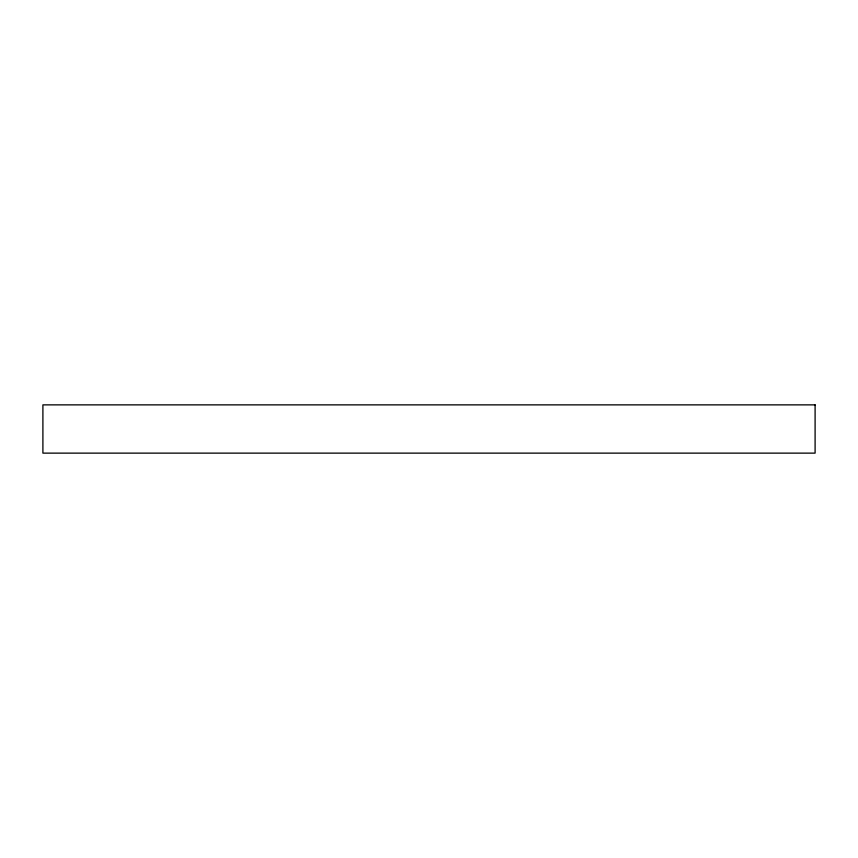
<?xml version="1.0" encoding="UTF-8"?>
<svg xmlns="http://www.w3.org/2000/svg" width="858" height="858" viewBox="0 0 858 858"><rect width="100%" height="100%" fill="white"/><g stroke="black" fill="none" stroke-linecap="round" stroke-linejoin="round"><path stroke-width="1.29" d="M815.1 404.869L42.9 404.869L42.9 453.131L815.1 453.131L815.1 404.869"/></g></svg>
